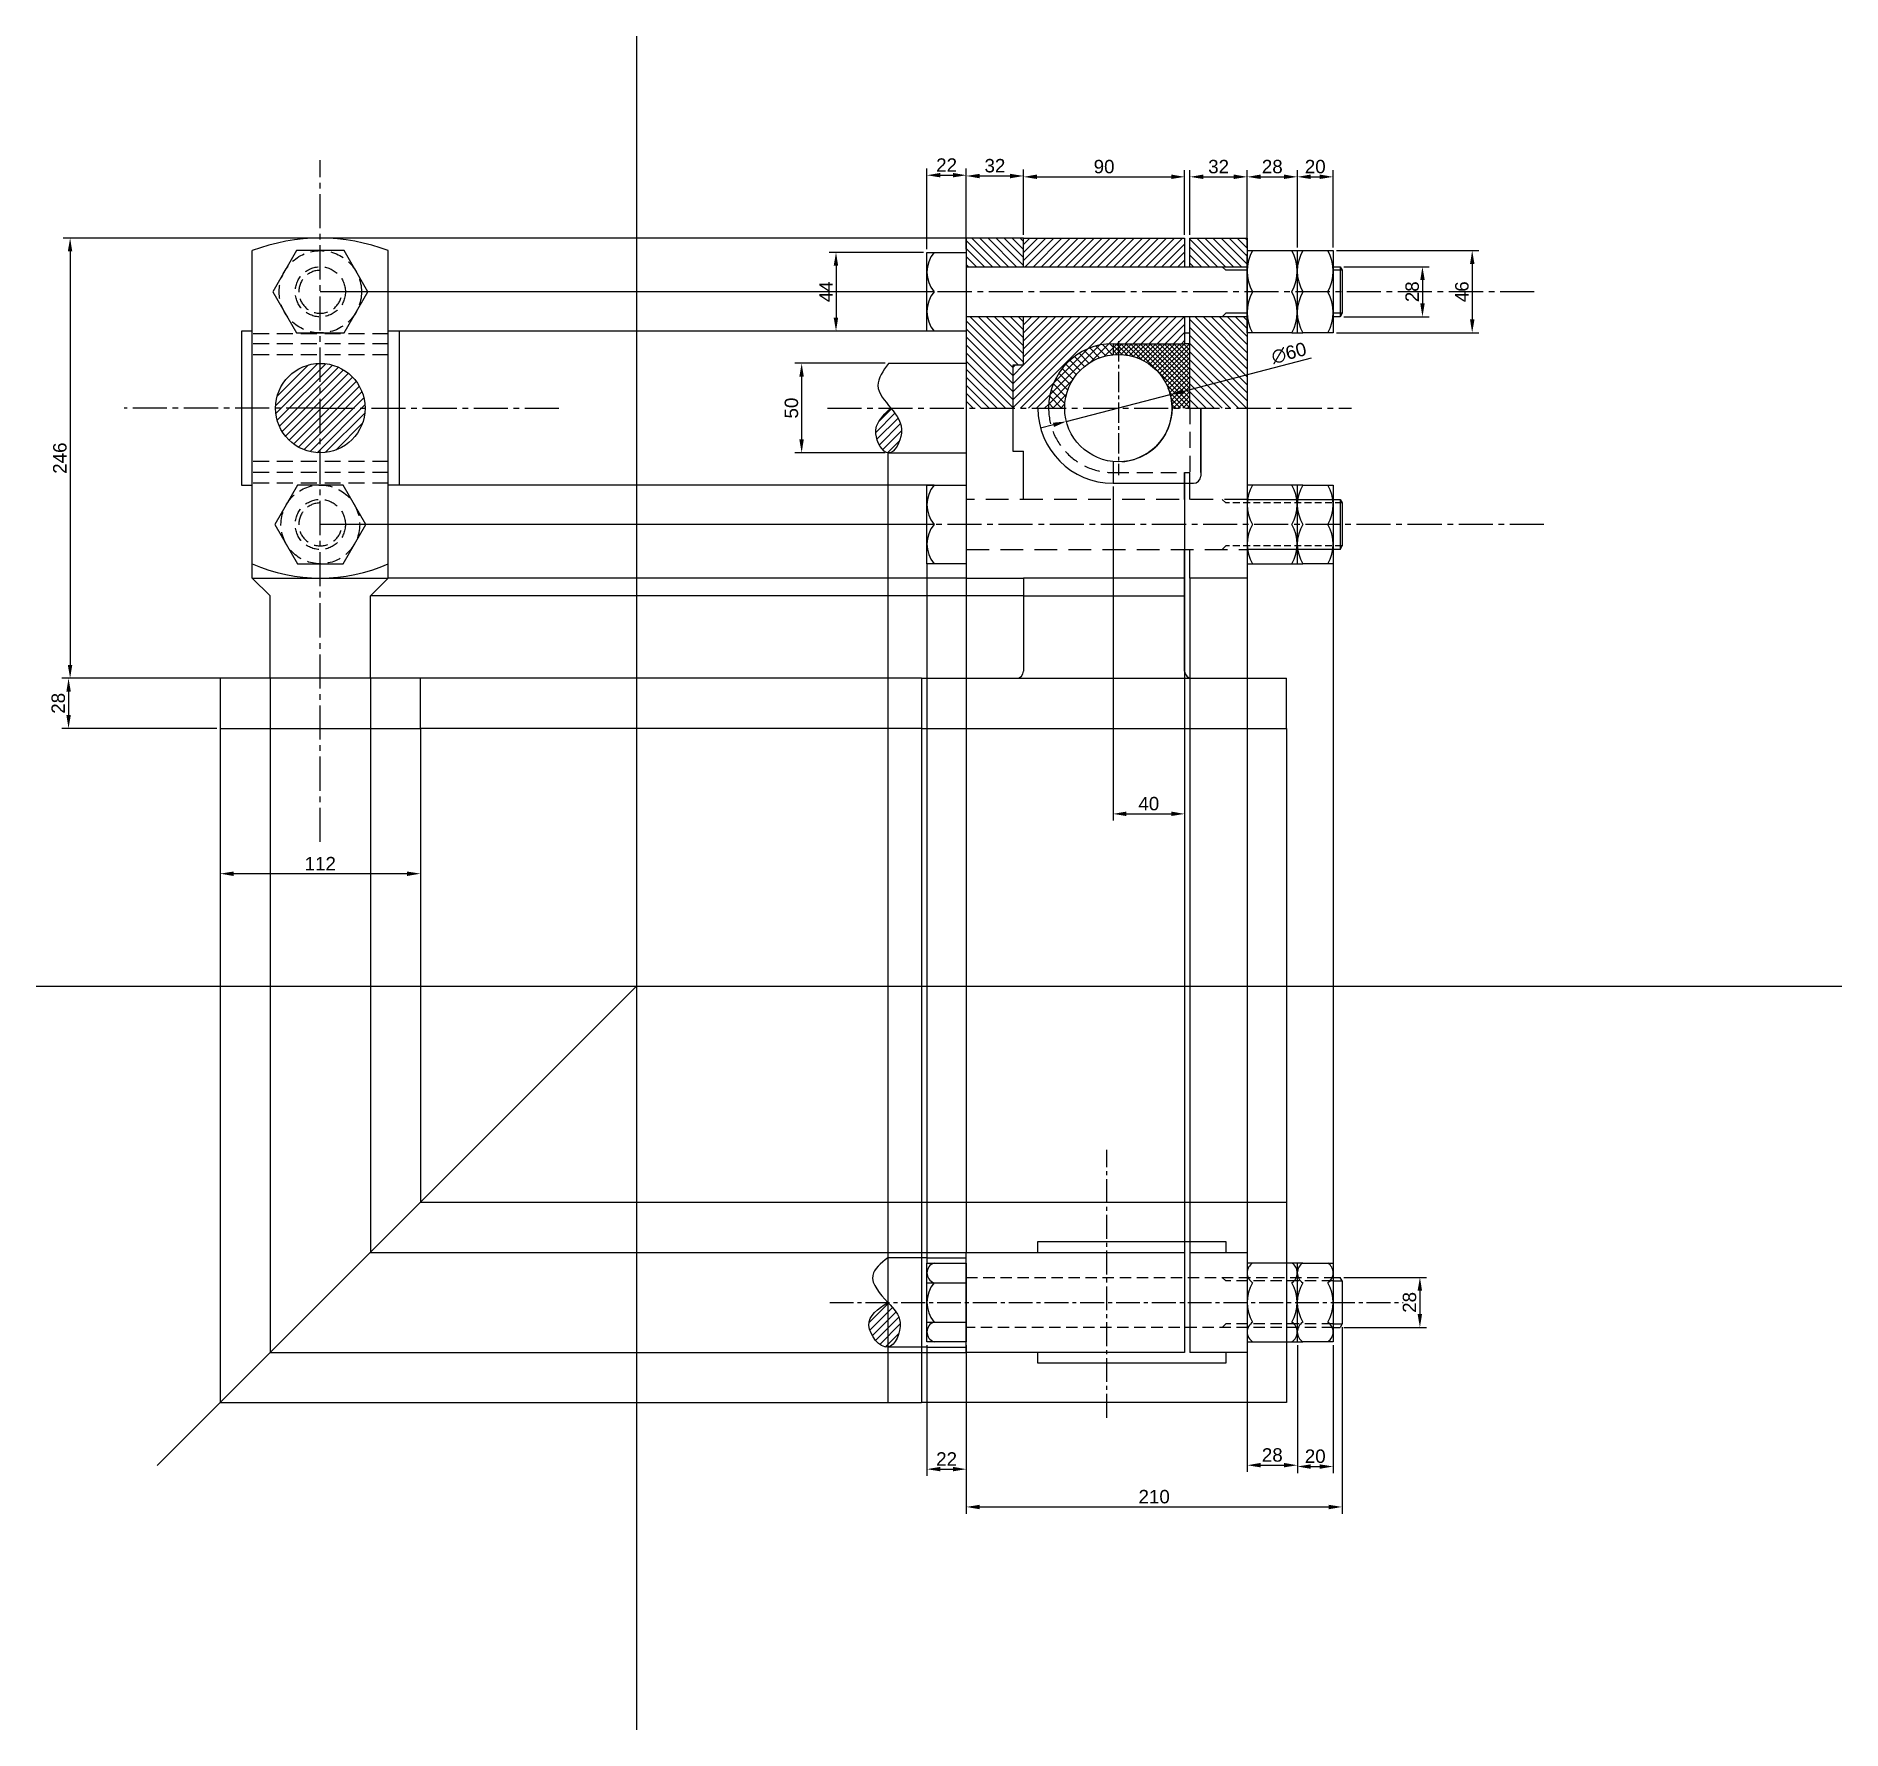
# Model space of a CAD drawing. Header units: millimetres. Extents: x 1879 to 2888, y 1075 to 2022.
import ezdxf

# ---------------------------------------------------------------- set-up
doc = ezdxf.new("R2010")
doc.units = ezdxf.units.MM
doc.linetypes.add('CENTER2', pattern=[28.575, 19.05, -3.175, 3.175, -3.175])
doc.linetypes.add('DASHED', pattern=[19.05, 12.7, -6.35])
doc.styles.add('Annotative', font='Arial.ttf')
doc.styles.get("Standard").update_dxf_attribs({"font": 'Arial.ttf'})
doc.dimstyles.new('ISO-25', dxfattribs={"dimtxt": 2.5, "dimasz": 2.5, "dimexe": 1.25, "dimexo": 0.625, "dimtad": 1, "dimtxsty": 'Standard', "dimcen": 2.5, "dimadec": 0, "dimazin": 0, "dimtfac": 1, "dimtmove": 0, "dimatfit": 3, "dimfxl": 1, "dimarcsym": 0})

# ---------------------------------------------------------------- blocks, each defined once
blk = doc.blocks.new('*D2')
at = {"color": 0, "lineweight": -2, "transparency": 16777216}
for p, q in [((1981.6, 1632.9), (1981.6, 1549.8)), ((2093.6, 1632.9), (2093.6, 1549.8)), ((1989.1, 1553.6), (2086.1, 1553.6))]:
    blk.add_line(p, q, dxfattribs=at)
at = {"color": 0, "transparency": 16777216}
for points in [[(1989.1, 1554.8), (1989.1, 1552.3), (1981.6, 1553.6)], [(2086.1, 1554.8), (2086.1, 1552.3), (2093.6, 1553.6)]]:
    blk.add_solid(points, dxfattribs=at)
at = {"layer": 'Defpoints', "color": 0, "transparency": 16777216}
for p in [(1981.6, 1634.8), (2093.6, 1634.8), (2093.6, 1553.6)]:
    blk.add_point(p, dxfattribs=at)
at = {"color": 0, "transparency": 16777216, "insert": (2037.6, 1559.2), "char_height": 7.5, "attachment_point": 5, "style": 'Annotative'}
blk.add_mtext('112', dxfattribs=at)
blk = doc.blocks.new('*D3')
at = {"color": 0, "lineweight": -2, "transparency": 16777216}
for p, q in [((1979.7, 1662.8), (1893.2, 1662.8)), ((1896.9, 1655.3), (1896.9, 1642.3)), ((1979.7, 1634.8), (1893.2, 1634.8))]:
    blk.add_line(p, q, dxfattribs=at)
at = {"color": 0, "transparency": 16777216}
for points in [[(1895.7, 1655.3), (1898.2, 1655.3), (1896.9, 1662.8)], [(1895.7, 1642.3), (1898.2, 1642.3), (1896.9, 1634.8)]]:
    blk.add_solid(points, dxfattribs=at)
at = {"layer": 'Defpoints', "color": 0, "transparency": 16777216}
for p in [(1981.6, 1662.8), (1896.9, 1634.8), (1981.6, 1634.8)]:
    blk.add_point(p, dxfattribs=at)
at = {"color": 0, "transparency": 16777216, "insert": (1891.2, 1648.8), "char_height": 7.5, "attachment_point": 5, "rotation": 90}
blk.add_mtext('28', dxfattribs=at)
blk = doc.blocks.new('*D4')
at = {"color": 0, "lineweight": -2, "transparency": 16777216}
for p, q in [((2035.7, 1908.8), (1894, 1908.8)), ((1897.8, 1901.3), (1897.8, 1670.3)), ((2035.7, 1662.8), (1894, 1662.8))]:
    blk.add_line(p, q, dxfattribs=at)
at = {"color": 0, "transparency": 16777216}
for points in [[(1896.5, 1901.3), (1899, 1901.3), (1897.8, 1908.8)], [(1896.5, 1670.3), (1899, 1670.3), (1897.8, 1662.8)]]:
    blk.add_solid(points, dxfattribs=at)
at = {"layer": 'Defpoints', "color": 0, "transparency": 16777216}
for p in [(2037.6, 1908.8), (1897.8, 1662.8), (2037.6, 1662.8)]:
    blk.add_point(p, dxfattribs=at)
at = {"color": 0, "transparency": 16777216, "insert": (1892.1, 1785.8), "char_height": 7.5, "attachment_point": 5, "rotation": 90}
blk.add_mtext('246', dxfattribs=at)
blk = doc.blocks.new('*D5')
at = {"color": 0, "lineweight": -2, "transparency": 16777216}
for p, q in [((2374.7, 1900.8), (2322, 1900.8)), ((2325.8, 1893.3), (2325.8, 1864.3)), ((2374.7, 1856.8), (2322, 1856.8))]:
    blk.add_line(p, q, dxfattribs=at)
at = {"color": 0, "transparency": 16777216}
for points in [[(2324.5, 1893.3), (2327, 1893.3), (2325.8, 1900.8)], [(2324.5, 1864.3), (2327, 1864.3), (2325.8, 1856.8)]]:
    blk.add_solid(points, dxfattribs=at)
at = {"layer": 'Defpoints', "color": 0, "transparency": 16777216}
for p in [(2376.6, 1900.8), (2325.8, 1856.8), (2376.6, 1856.8)]:
    blk.add_point(p, dxfattribs=at)
at = {"color": 0, "transparency": 16777216, "insert": (2320.2, 1878.8), "char_height": 7.5, "attachment_point": 5, "rotation": 90}
blk.add_mtext('44', dxfattribs=at)
blk = doc.blocks.new('*D6')
at = {"color": 0, "lineweight": -2, "transparency": 16777216}
for p, q in [((2376.6, 1902.6), (2376.6, 1947.7)), ((2398.6, 1902.6), (2398.6, 1947.7)), ((2384.1, 1943.9), (2391.1, 1943.9))]:
    blk.add_line(p, q, dxfattribs=at)
at = {"color": 0, "transparency": 16777216}
for points in [[(2384.1, 1945.2), (2384.1, 1942.7), (2376.6, 1943.9)], [(2391.1, 1945.2), (2391.1, 1942.7), (2398.6, 1943.9)]]:
    blk.add_solid(points, dxfattribs=at)
at = {"layer": 'Defpoints', "color": 0, "transparency": 16777216}
for p in [(2398.6, 1943.9), (2376.6, 1900.8), (2398.6, 1900.8)]:
    blk.add_point(p, dxfattribs=at)
at = {"color": 0, "transparency": 16777216, "insert": (2387.6, 1949.6), "char_height": 7.5, "attachment_point": 5}
blk.add_mtext('22', dxfattribs=at)
blk = doc.blocks.new('*D7')
at = {"color": 0, "lineweight": -2, "transparency": 16777216}
for p, q in [((2398.6, 1910.6), (2398.6, 1947.2)), ((2406.1, 1943.5), (2423.1, 1943.5)), ((2430.6, 1910.6), (2430.6, 1947.2))]:
    blk.add_line(p, q, dxfattribs=at)
at = {"color": 0, "transparency": 16777216}
for points in [[(2406.1, 1944.7), (2406.1, 1942.2), (2398.6, 1943.5)], [(2423.1, 1944.7), (2423.1, 1942.2), (2430.6, 1943.5)]]:
    blk.add_solid(points, dxfattribs=at)
at = {"layer": 'Defpoints', "color": 0, "transparency": 16777216}
for p in [(2430.6, 1943.5), (2398.6, 1908.8), (2430.6, 1908.8)]:
    blk.add_point(p, dxfattribs=at)
at = {"color": 0, "transparency": 16777216, "insert": (2414.6, 1949.2), "char_height": 7.5, "attachment_point": 5}
blk.add_mtext('32', dxfattribs=at)
blk = doc.blocks.new('*D8')
at = {"color": 0, "lineweight": -2, "transparency": 16777216}
for p, q in [((2430.6, 1910.6), (2430.6, 1946.8)), ((2438.1, 1943), (2513.1, 1943)), ((2520.6, 1910.6), (2520.6, 1946.8))]:
    blk.add_line(p, q, dxfattribs=at)
at = {"color": 0, "transparency": 16777216}
for points in [[(2438.1, 1944.3), (2438.1, 1941.8), (2430.6, 1943)], [(2513.1, 1944.3), (2513.1, 1941.8), (2520.6, 1943)]]:
    blk.add_solid(points, dxfattribs=at)
at = {"layer": 'Defpoints', "color": 0, "transparency": 16777216}
for p in [(2520.6, 1943), (2430.6, 1908.8), (2520.6, 1908.8)]:
    blk.add_point(p, dxfattribs=at)
at = {"color": 0, "transparency": 16777216, "insert": (2475.6, 1948.7), "char_height": 7.5, "attachment_point": 5}
blk.add_mtext('90', dxfattribs=at)
blk = doc.blocks.new('*D9')
at = {"color": 0, "lineweight": -2, "transparency": 16777216}
for p, q in [((2523.6, 1910.6), (2523.6, 1946.8)), ((2531.1, 1943), (2548.1, 1943)), ((2555.6, 1910.6), (2555.6, 1946.8))]:
    blk.add_line(p, q, dxfattribs=at)
at = {"color": 0, "transparency": 16777216}
for points in [[(2531.1, 1944.3), (2531.1, 1941.8), (2523.6, 1943)], [(2548.1, 1944.3), (2548.1, 1941.8), (2555.6, 1943)]]:
    blk.add_solid(points, dxfattribs=at)
at = {"layer": 'Defpoints', "color": 0, "transparency": 16777216}
for p in [(2555.6, 1943), (2523.6, 1908.8), (2555.6, 1908.8)]:
    blk.add_point(p, dxfattribs=at)
at = {"color": 0, "transparency": 16777216, "insert": (2539.6, 1948.7), "char_height": 7.5, "attachment_point": 5}
blk.add_mtext('32', dxfattribs=at)
blk = doc.blocks.new('*D10')
at = {"color": 0, "lineweight": -2, "transparency": 16777216}
for p, q in [((2605.5, 1901.8), (2685.1, 1901.8)), ((2681.3, 1894.3), (2681.3, 1863.3)), ((2605.5, 1855.8), (2685.1, 1855.8))]:
    blk.add_line(p, q, dxfattribs=at)
at = {"color": 0, "transparency": 16777216}
for points in [[(2680.1, 1894.3), (2682.6, 1894.3), (2681.3, 1901.8)], [(2680.1, 1863.3), (2682.6, 1863.3), (2681.3, 1855.8)]]:
    blk.add_solid(points, dxfattribs=at)
at = {"layer": 'Defpoints', "color": 0, "transparency": 16777216}
for p in [(2603.6, 1901.8), (2603.6, 1855.8), (2681.3, 1855.8)]:
    blk.add_point(p, dxfattribs=at)
at = {"color": 0, "transparency": 16777216, "insert": (2675.6, 1878.8), "char_height": 7.5, "attachment_point": 5, "rotation": 90}
blk.add_mtext('46', dxfattribs=at)
blk = doc.blocks.new('*D11')
at = {"color": 0, "lineweight": -2, "transparency": 16777216}
for p, q in [((2555.6, 1903.6), (2555.6, 1946.8)), ((2563.1, 1943), (2576.1, 1943)), ((2583.6, 1903.6), (2583.6, 1946.8))]:
    blk.add_line(p, q, dxfattribs=at)
at = {"color": 0, "transparency": 16777216}
for points in [[(2563.1, 1944.3), (2563.1, 1941.8), (2555.6, 1943)], [(2576.1, 1944.3), (2576.1, 1941.8), (2583.6, 1943)]]:
    blk.add_solid(points, dxfattribs=at)
at = {"layer": 'Defpoints', "color": 0, "transparency": 16777216}
for p in [(2583.6, 1943), (2555.6, 1901.8), (2583.6, 1901.8)]:
    blk.add_point(p, dxfattribs=at)
at = {"color": 0, "transparency": 16777216, "insert": (2569.6, 1948.7), "char_height": 7.5, "attachment_point": 5}
blk.add_mtext('28', dxfattribs=at)
blk = doc.blocks.new('*D12')
at = {"color": 0, "lineweight": -2, "transparency": 16777216}
for p, q in [((2583.6, 1903.6), (2583.6, 1946.8)), ((2591.1, 1943), (2596.1, 1943)), ((2603.6, 1903.6), (2603.6, 1946.8))]:
    blk.add_line(p, q, dxfattribs=at)
at = {"color": 0, "transparency": 16777216}
for points in [[(2591.1, 1944.3), (2591.1, 1941.8), (2583.6, 1943)], [(2596.1, 1944.3), (2596.1, 1941.8), (2603.6, 1943)]]:
    blk.add_solid(points, dxfattribs=at)
at = {"layer": 'Defpoints', "color": 0, "transparency": 16777216}
for p in [(2603.6, 1943), (2583.6, 1901.8), (2603.6, 1901.8)]:
    blk.add_point(p, dxfattribs=at)
at = {"color": 0, "transparency": 16777216, "insert": (2593.6, 1948.7), "char_height": 7.5, "attachment_point": 5}
blk.add_mtext('20', dxfattribs=at)
blk = doc.blocks.new('*D13')
at = {"color": 0, "lineweight": -2, "transparency": 16777216}
for p, q in [((2609.5, 1892.8), (2657.3, 1892.8)), ((2653.5, 1885.3), (2653.5, 1872.3)), ((2609.5, 1864.8), (2657.3, 1864.8))]:
    blk.add_line(p, q, dxfattribs=at)
at = {"color": 0, "transparency": 16777216}
for points in [[(2652.3, 1885.3), (2654.8, 1885.3), (2653.5, 1892.8)], [(2652.3, 1872.3), (2654.8, 1872.3), (2653.5, 1864.8)]]:
    blk.add_solid(points, dxfattribs=at)
at = {"layer": 'Defpoints', "color": 0, "transparency": 16777216}
for p in [(2607.6, 1892.8), (2607.6, 1864.8), (2653.5, 1864.8)]:
    blk.add_point(p, dxfattribs=at)
at = {"color": 0, "transparency": 16777216, "insert": (2647.8, 1878.8), "char_height": 7.5, "attachment_point": 5, "rotation": 90}
blk.add_mtext('28', dxfattribs=at)
blk = doc.blocks.new('*D14')
at = {"color": 0, "lineweight": -2, "transparency": 16777216}
for p, q in [((2591.3, 1841.6), (2519.9, 1823.1)), ((2454.5, 1806.3), (2512.6, 1821.3)), ((2447.3, 1804.4), (2440, 1802.5))]:
    blk.add_line(p, q, dxfattribs=at)
blk.add_arc((2483.6, 1813.8), 30, 273.581, 21.6319, dxfattribs=at)
at = {"color": 0, "transparency": 16777216}
for points in [[(2519.6, 1824.4), (2520.2, 1821.9), (2512.6, 1821.3)], [(2447, 1805.6), (2447.6, 1803.2), (2454.5, 1806.3)]]:
    blk.add_solid(points, dxfattribs=at)
at = {"layer": 'Defpoints', "color": 0, "transparency": 16777216}
for p in [(2512.6, 1821.3), (2454.5, 1806.3)]:
    blk.add_point(p, dxfattribs=at)
at = {"color": 0, "transparency": 16777216, "insert": (2578.9, 1844.5), "char_height": 7.5, "attachment_point": 5, "rotation": 14.4699}
blk.add_mtext('∅60', dxfattribs=at)
blk = doc.blocks.new('*D15')
at = {"color": 0, "lineweight": -2, "transparency": 16777216}
for p, q in [((2480.6, 1769.9), (2480.6, 1583.3)), ((2520.6, 1769.9), (2520.6, 1583.3)), ((2488.1, 1587), (2513.1, 1587))]:
    blk.add_line(p, q, dxfattribs=at)
at = {"color": 0, "transparency": 16777216}
for points in [[(2488.1, 1588.3), (2488.1, 1585.8), (2480.6, 1587)], [(2513.1, 1588.3), (2513.1, 1585.8), (2520.6, 1587)]]:
    blk.add_solid(points, dxfattribs=at)
at = {"layer": 'Defpoints', "color": 0, "transparency": 16777216}
for p in [(2480.6, 1771.8), (2520.6, 1771.8), (2520.6, 1587)]:
    blk.add_point(p, dxfattribs=at)
at = {"color": 0, "transparency": 16777216, "insert": (2500.6, 1592.7), "char_height": 7.5, "attachment_point": 5}
blk.add_mtext('40', dxfattribs=at)
blk = doc.blocks.new('*D16')
at = {"color": 0, "lineweight": -2, "transparency": 16777216}
for p, q in [((2353.3, 1838.8), (2302.8, 1838.8)), ((2306.6, 1831.3), (2306.6, 1796.3)), ((2353.3, 1788.8), (2302.8, 1788.8))]:
    blk.add_line(p, q, dxfattribs=at)
at = {"color": 0, "transparency": 16777216}
for points in [[(2305.3, 1831.3), (2307.8, 1831.3), (2306.6, 1838.8)], [(2305.3, 1796.3), (2307.8, 1796.3), (2306.6, 1788.8)]]:
    blk.add_solid(points, dxfattribs=at)
at = {"layer": 'Defpoints', "color": 0, "transparency": 16777216}
for p in [(2355.2, 1838.8), (2306.6, 1788.8), (2355.2, 1788.8)]:
    blk.add_point(p, dxfattribs=at)
at = {"color": 0, "transparency": 16777216, "insert": (2300.9, 1813.8), "char_height": 7.5, "attachment_point": 5, "rotation": 90}
blk.add_mtext('50', dxfattribs=at)
blk = doc.blocks.new('*U17')
at = {"color": 0, "linetype": 'CENTER2', "ltscale": 0.7, "transparency": 16777216}
blk.add_line((-153.3, 0), (167.1, 0), dxfattribs=at)
blk = doc.blocks.new('*U18')
at = {"color": 0, "linetype": 'CENTER2', "ltscale": 0.7, "transparency": 16777216}
blk.add_line((0, -76.9), (0, 72.8), dxfattribs=at)
blk = doc.blocks.new('*D19')
at = {"color": 0, "lineweight": -2, "transparency": 16777216}
for p, q in [((2376.6, 1290.1), (2376.6, 1217.1)), ((2398.6, 1290.1), (2398.6, 1217.1)), ((2384.1, 1220.8), (2391.1, 1220.8))]:
    blk.add_line(p, q, dxfattribs=at)
at = {"color": 0, "transparency": 16777216}
for points in [[(2384.1, 1222.1), (2384.1, 1219.6), (2376.6, 1220.8)], [(2391.1, 1222.1), (2391.1, 1219.6), (2398.6, 1220.8)]]:
    blk.add_solid(points, dxfattribs=at)
at = {"layer": 'Defpoints', "color": 0, "transparency": 16777216}
for p in [(2376.6, 1292), (2398.6, 1292), (2398.6, 1220.8)]:
    blk.add_point(p, dxfattribs=at)
at = {"color": 0, "transparency": 16777216, "insert": (2387.6, 1226.5), "char_height": 7.5, "attachment_point": 5}
blk.add_mtext('22', dxfattribs=at)
blk = doc.blocks.new('*D20')
at = {"color": 0, "lineweight": -2, "transparency": 16777216}
for p, q in [((2555.6, 1290.1), (2555.6, 1219.3)), ((2583.6, 1290.1), (2583.6, 1219.3)), ((2563.1, 1223), (2576.1, 1223))]:
    blk.add_line(p, q, dxfattribs=at)
at = {"color": 0, "transparency": 16777216}
for points in [[(2563.1, 1224.3), (2563.1, 1221.8), (2555.6, 1223)], [(2576.1, 1224.3), (2576.1, 1221.8), (2583.6, 1223)]]:
    blk.add_solid(points, dxfattribs=at)
at = {"layer": 'Defpoints', "color": 0, "transparency": 16777216}
for p in [(2555.6, 1292), (2583.6, 1292), (2583.6, 1223)]:
    blk.add_point(p, dxfattribs=at)
at = {"color": 0, "transparency": 16777216, "insert": (2569.6, 1228.7), "char_height": 7.5, "attachment_point": 5}
blk.add_mtext('28', dxfattribs=at)
blk = doc.blocks.new('*D21')
at = {"color": 0, "lineweight": -2, "transparency": 16777216}
for p, q in [((2583.6, 1290.1), (2583.6, 1218.5)), ((2603.6, 1290.1), (2603.6, 1218.5)), ((2591.1, 1222.3), (2596.1, 1222.3))]:
    blk.add_line(p, q, dxfattribs=at)
at = {"color": 0, "transparency": 16777216}
for points in [[(2591.1, 1223.5), (2591.1, 1221), (2583.6, 1222.3)], [(2596.1, 1223.5), (2596.1, 1221), (2603.6, 1222.3)]]:
    blk.add_solid(points, dxfattribs=at)
at = {"layer": 'Defpoints', "color": 0, "transparency": 16777216}
for p in [(2583.6, 1292), (2603.6, 1292), (2603.6, 1222.3)]:
    blk.add_point(p, dxfattribs=at)
at = {"color": 0, "transparency": 16777216, "insert": (2593.6, 1228), "char_height": 7.5, "attachment_point": 5}
blk.add_mtext('20', dxfattribs=at)
blk = doc.blocks.new('*D22')
at = {"color": 0, "lineweight": -2, "transparency": 16777216}
for p, q in [((2608.6, 1300.1), (2608.6, 1195.9)), ((2398.6, 1290.1), (2398.6, 1195.9)), ((2406.1, 1199.7), (2601.1, 1199.7))]:
    blk.add_line(p, q, dxfattribs=at)
at = {"color": 0, "transparency": 16777216}
for points in [[(2406.1, 1200.9), (2406.1, 1198.4), (2398.6, 1199.7)], [(2601.1, 1200.9), (2601.1, 1198.4), (2608.6, 1199.7)]]:
    blk.add_solid(points, dxfattribs=at)
at = {"layer": 'Defpoints', "color": 0, "transparency": 16777216}
for p in [(2608.6, 1302), (2398.6, 1292), (2608.6, 1199.7)]:
    blk.add_point(p, dxfattribs=at)
at = {"color": 0, "transparency": 16777216, "insert": (2503.6, 1205.4), "char_height": 7.5, "attachment_point": 5}
blk.add_mtext('210', dxfattribs=at)
blk = doc.blocks.new('*D23')
at = {"color": 0, "lineweight": -2, "transparency": 16777216}
for p, q in [((2609.5, 1328), (2655.8, 1328)), ((2652.1, 1320.5), (2652.1, 1307.5)), ((2609.5, 1300), (2655.8, 1300))]:
    blk.add_line(p, q, dxfattribs=at)
at = {"color": 0, "transparency": 16777216}
for points in [[(2650.8, 1320.5), (2653.3, 1320.5), (2652.1, 1328)], [(2650.8, 1307.5), (2653.3, 1307.5), (2652.1, 1300)]]:
    blk.add_solid(points, dxfattribs=at)
at = {"layer": 'Defpoints', "color": 0, "transparency": 16777216}
for p in [(2607.6, 1328), (2607.6, 1300), (2652.1, 1300)]:
    blk.add_point(p, dxfattribs=at)
at = {"color": 0, "transparency": 16777216, "insert": (2646.3, 1314), "char_height": 7.5, "attachment_point": 5, "rotation": 90}
blk.add_mtext('28', dxfattribs=at)

msp = doc.modelspace()

# ---------------------------------------------------------------- hatches: boundary and pattern name
at = {"linetype": 'DASHED'}
h = msp.add_hatch(dxfattribs=at)
h.set_pattern_fill('ANSI31', color=4, angle=90)
h.paths.add_polyline_path([(2430.593, 1908.772), (2398.593, 1908.772), (2398.593, 1892.772), (2430.593, 1892.772)])
h.paths.add_polyline_path([(2555.593, 1899.772), (2555.593, 1908.772), (2523.593, 1908.772), (2523.593, 1892.772), (2555.593, 1892.772)])
h.paths.add_polyline_path([(2424.593, 1837.772), (2430.593, 1837.772), (2430.593, 1864.772), (2398.593, 1864.772), (2398.593, 1813.772), (2424.593, 1813.772)])
h.paths.add_polyline_path([(2555.593, 1864.772), (2523.593, 1864.772), (2523.593, 1813.772), (2555.593, 1813.772)])
h = msp.add_hatch(dxfattribs=at)
h.set_pattern_fill('ANSI31', color=4)
h.paths.add_polyline_path([(2475.593, 1908.772), (2430.593, 1908.772), (2430.593, 1892.772), (2520.593, 1892.772), (2520.593, 1908.772)])
h.paths.add_polyline_path([(2430.593, 1864.772), (2430.593, 1837.772), (2424.593, 1837.772), (2424.593, 1813.772), (2444.593, 1813.772, -0.41421356), (2480.593, 1849.772), (2520.593, 1849.772), (2520.593, 1864.772)])
h = msp.add_hatch(dxfattribs=at)
h.set_pattern_fill('ANSI37', color=4)
h.paths.add_polyline_path([(2480.593, 1843.622), (2480.593, 1849.772, 0.41421356), (2444.593, 1813.772), (2453.593, 1813.772, -0.38517039)])
h = msp.add_hatch(dxfattribs=at)
h.set_pattern_fill('ANSI37', color=4, scale=0.6)
h.paths.add_polyline_path([(2480.593, 1849.772), (2480.593, 1843.622, -0.44386569), (2513.593, 1813.772), (2523.593, 1813.772), (2523.593, 1849.772), (2520.593, 1849.772)])
h = msp.add_hatch()
h.set_pattern_fill('ANSI31', color=4)
h.paths.add_polyline_path([(2037.616, 1838.772), (2037.616, 1813.772), (2062.616, 1813.772, 0.41421356)])
h.paths.add_polyline_path([(2062.616, 1813.772), (2037.616, 1813.772), (2037.616, 1788.772, 0.41421356)])
h.paths.add_polyline_path([(2037.616, 1838.772, 0.41421356), (2012.616, 1813.772), (2037.616, 1813.772)])
h.paths.add_polyline_path([(2037.616, 1813.772), (2012.616, 1813.772, 0.41421356), (2037.616, 1788.772)])
h = msp.add_hatch()
h.set_pattern_fill('ANSI31', color=4)
edge = h.paths.add_edge_path()
edge.add_spline(control_points=[(2355.213, 1788.772), (2358.615, 1788.736), (2365.675, 1801.982), (2359.937, 1809.538), (2356.442, 1813.772)], knot_values=[28.31496302, 28.31496302, 28.31496302, 28.31496302, 41.50953562, 56.67824558, 56.67824558, 56.67824558, 56.67824558], degree=3, periodic=0)
edge.add_spline(control_points=[(2356.442, 1813.772), (2351.977, 1809.66), (2344.054, 1802.364), (2351.9, 1788.807), (2355.213, 1788.772)], knot_values=[56.67824558, 56.67824558, 56.67824558, 56.67824558, 73.27728217, 86.13039689, 86.13039689, 86.13039689, 86.13039689], degree=3, periodic=0)
h = msp.add_hatch()
h.set_pattern_fill('ANSI31', color=4)
edge = h.paths.add_edge_path()
edge.add_spline(control_points=[(2354.76, 1313.981), (2349.291, 1310.346), (2338.552, 1303.206), (2350.288, 1288.398), (2354.76, 1288.981)], knot_values=[58.90138422, 58.90138422, 58.90138422, 58.90138422, 75.58033711, 91.6559484, 91.6559484, 91.6559484, 91.6559484], degree=3, periodic=0)
edge.add_line((2354.76, 1288.981), (2354.76, 1313.981))
edge = h.paths.add_edge_path()
edge.add_spline(control_points=[(2354.76, 1288.981), (2359.029, 1289.538), (2364.789, 1303.888), (2358.129, 1310.412), (2354.76, 1313.981)], knot_values=[30.34696186, 30.34696186, 30.34696186, 30.34696186, 45.69284475, 58.90138422, 58.90138422, 58.90138422, 58.90138422], degree=3, periodic=0)
edge.add_line((2354.76, 1313.981), (2354.76, 1288.981))

# ---------------------------------------------------------------- linework, layer by layer
for p, q in [((2214.372, 2021.657), (2214.372, 1075.105)), ((2430.593, 1908.772), (2398.593, 1908.772)), ((2398.593, 1908.772), (2398.593, 1900.772)), ((2430.593, 1908.772), (2475.593, 1908.772)), ((2430.593, 1892.772), (2430.593, 1908.772)), ((2475.593, 1908.772), (2520.593, 1908.772)), ((2520.593, 1908.772), (2520.593, 1892.772)), ((2523.593, 1908.772), (2555.593, 1908.772)), ((2523.593, 1892.772), (2523.593, 1908.772)), ((2555.593, 1908.772), (2555.593, 1770.772)), ((1999.616, 1718.772), (1999.616, 1901.772)), ((2075.616, 1718.772), (2075.616, 1901.772)), ((1999.616, 1856.772), (1993.616, 1856.772)), ((1993.616, 1856.772), (1993.616, 1770.772)), ((2081.616, 1856.772), (2075.616, 1856.772)), ((2081.616, 1856.772), (2081.616, 1770.772)), ((2398.593, 1856.772), (2398.593, 1770.772)), ((2430.593, 1837.772), (2430.593, 1864.772)), ((2520.593, 1864.772), (2520.593, 1849.772)), ((2523.593, 1813.772), (2523.593, 1864.772)), ((2480.593, 1849.772), (2520.593, 1849.772)), ((2480.593, 1849.772), (2480.593, 1843.622)), ((2520.593, 1855.772), (2523.593, 1855.772)), ((2523.593, 1849.772), (2520.593, 1849.772)), ((2398.593, 1838.772), (2355.213, 1838.772)), ((2430.593, 1837.772), (2424.593, 1837.772)), ((2424.593, 1837.772), (2424.593, 1789.772)), ((2529.593, 1777.772), (2529.593, 1813.772)), ((2529.593, 1813.772), (2529.593, 1775.772)), ((2355.213, 1788.772), (2398.593, 1788.772)), ((2424.593, 1789.772), (2430.593, 1789.772)), ((2430.593, 1762.772), (2430.593, 1789.772)), ((2480.593, 1783.922), (2480.593, 1771.772)), ((2520.593, 1777.772), (2523.593, 1777.772)), ((2520.593, 1777.772), (2520.593, 1762.772)), ((2520.593, 1762.772), (2520.593, 1777.772)), ((2523.593, 1762.772), (2523.593, 1777.772)), ((2523.593, 1777.772), (2523.593, 1777.772)), ((2529.593, 1777.772), (2529.593, 1775.772)), ((1993.616, 1770.772), (1999.616, 1770.772)), ((2081.616, 1770.772), (2075.616, 1770.772)), ((2480.593, 1771.772), (2520.593, 1771.772)), ((2520.593, 1771.772), (2525.593, 1771.772)), ((2555.593, 1760.772), (2555.593, 1759.772)), ((2555.593, 1737.772), (2555.593, 1736.772)), ((2398.593, 1726.772), (2398.593, 1718.772)), ((2520.593, 1718.772), (2520.593, 1734.772)), ((2523.593, 1718.772), (2523.593, 1734.772)), ((2555.593, 1726.772), (2555.593, 1718.772)), ((2009.616, 1708.772), (1999.616, 1718.772)), ((1999.616, 1718.772), (2075.616, 1718.772)), ((2065.616, 1708.772), (2075.616, 1718.772)), ((2398.593, 1718.772), (2430.593, 1718.772)), ((2520.593, 1718.772), (2430.593, 1718.772)), ((2520.593, 1718.772), (2430.593, 1718.772)), ((2430.593, 1718.772), (2430.593, 1666.772)), ((2520.593, 1666.772), (2520.593, 1718.772)), ((2555.593, 1718.772), (2523.593, 1718.772)), ((2009.616, 1662.772), (2009.616, 1708.772)), ((2065.616, 1662.772), (2065.616, 1708.772)), ((2430.593, 1708.772), (2520.593, 1708.772)), ((2093.616, 1662.772), (1981.616, 1662.772)), ((1981.616, 1662.772), (1981.616, 1634.772)), ((2093.616, 1634.772), (2093.616, 1662.772)), ((2373.593, 1662.772), (2373.593, 1634.772)), ((2373.593, 1662.772), (2577.593, 1662.772)), ((2577.593, 1634.772), (2577.593, 1662.772)), ((1981.616, 1634.772), (2093.616, 1634.772)), ((2373.593, 1634.772), (2475.593, 1634.772)), ((2475.593, 1634.772), (2577.593, 1634.772)), ((1878.793, 1490.738), (2887.906, 1490.738)), ((2214.372, 1490.738), (1946.409, 1222.775)), ((2373.593, 1369.981), (2577.593, 1369.981)), ((2373.593, 1369.981), (2373.593, 1369.981)), ((2373.593, 1369.981), (2373.593, 1257.981)), ((2577.593, 1369.981), (2577.593, 1369.981)), ((2577.593, 1369.981), (2577.593, 1257.981)), ((2438.593, 1341.981), (2438.593, 1347.981)), ((2438.593, 1347.981), (2543.593, 1347.981)), ((2543.593, 1347.981), (2543.593, 1341.981)), ((2376.593, 1338.981), (2354.76, 1338.981)), ((2376.593, 1338.981), (2398.593, 1338.981)), ((2398.593, 1341.981), (2520.593, 1341.981)), ((2398.593, 1285.981), (2398.593, 1341.981)), ((2520.593, 1341.981), (2520.593, 1285.981)), ((2523.593, 1341.981), (2555.593, 1341.981)), ((2523.593, 1341.981), (2523.593, 1285.981)), ((2555.593, 1341.981), (2555.593, 1335.981)), ((2555.593, 1325.981), (2555.593, 1324.981)), ((2555.593, 1302.981), (2555.593, 1301.981)), ((2555.593, 1291.981), (2555.593, 1285.981)), ((2376.593, 1288.981), (2354.76, 1288.981)), ((2376.593, 1288.981), (2398.593, 1288.981)), ((2520.593, 1285.981), (2398.593, 1285.981)), ((2438.593, 1279.981), (2438.593, 1285.981)), ((2555.593, 1285.981), (2523.593, 1285.981)), ((2543.593, 1285.981), (2543.593, 1279.981)), ((2543.593, 1279.981), (2438.593, 1279.981)), ((2577.593, 1257.981), (2373.593, 1257.981))]:
    msp.add_line(p, q)
at = {"color": 1, "linetype": 'CENTER2'}
for p, q in [((2037.616, 1571.366), (2037.616, 1952.251)), ((2715.971, 1878.772), (2317.866, 1878.772)), ((2037.616, 1813.772), (1927.948, 1813.772)), ((2037.616, 1813.772), (2173.567, 1813.772)), ((2320.989, 1813.772), (2613.893, 1813.772)), ((2721.435, 1748.772), (2319.428, 1748.772))]:
    msp.add_line(p, q, dxfattribs=at)
at = {"color": 2}
for p, q in [((2398.593, 1908.772), (2037.616, 1908.772)), ((2380.593, 1878.772), (2037.616, 1878.772)), ((2380.593, 1856.772), (2081.616, 1856.772)), ((2354.76, 1788.961), (2354.76, 1257.981)), ((2380.593, 1770.772), (2081.616, 1770.772)), ((2380.593, 1748.772), (2037.616, 1748.772)), ((2376.593, 1726.772), (2376.593, 1335.981)), ((2603.593, 1726.772), (2603.593, 1335.981)), ((2398.593, 1718.772), (2075.616, 1718.772)), ((2398.593, 1718.772), (2398.593, 1341.981)), ((2523.593, 1718.772), (2523.593, 1341.981)), ((2555.593, 1718.772), (2555.593, 1341.981)), ((2430.593, 1708.772), (2065.616, 1708.772)), ((2520.593, 1666.772), (2520.593, 1341.981)), ((2009.616, 1662.772), (2009.616, 1285.981)), ((2065.616, 1662.772), (2065.616, 1341.981)), ((2373.593, 1662.772), (2093.616, 1662.772)), ((1981.616, 1634.772), (1981.616, 1257.981)), ((2373.593, 1634.772), (2093.616, 1634.772)), ((2093.616, 1634.772), (2093.616, 1369.981)), ((2373.593, 1634.772), (2373.593, 1369.981)), ((2577.593, 1634.772), (2577.593, 1369.981)), ((2093.616, 1369.981), (2373.593, 1369.981)), ((2065.616, 1341.981), (2398.593, 1341.981)), ((2009.616, 1285.981), (2398.593, 1285.981)), ((1981.616, 1257.981), (2373.593, 1257.981))]:
    msp.add_line(p, q, dxfattribs=at)
at = {"color": 6}
for p, q in [((2376.593, 1856.772), (2376.593, 1900.772)), ((2376.593, 1900.772), (2398.593, 1900.772)), ((2398.593, 1900.772), (2398.593, 1892.772)), ((2398.593, 1892.772), (2555.593, 1892.772)), ((2398.593, 1892.772), (2398.593, 1864.772)), ((2543.593, 1890.772), (2541.593, 1892.772)), ((2555.593, 1890.772), (2543.593, 1890.772)), ((2603.593, 1892.772), (2607.593, 1892.772)), ((2608.593, 1890.772), (2603.593, 1890.772)), ((2607.593, 1892.772), (2607.593, 1864.772)), ((2607.593, 1892.772), (2608.593, 1890.772)), ((2608.593, 1890.772), (2608.593, 1866.772)), ((2398.593, 1856.772), (2376.593, 1856.772)), ((2555.593, 1864.772), (2398.593, 1864.772)), ((2398.593, 1864.772), (2398.593, 1856.772)), ((2543.593, 1866.772), (2541.593, 1864.772)), ((2555.593, 1866.772), (2543.593, 1866.772)), ((2608.593, 1866.772), (2603.593, 1866.772)), ((2607.593, 1864.772), (2603.593, 1864.772)), ((2608.593, 1866.772), (2607.593, 1864.772)), ((2376.593, 1726.772), (2376.593, 1770.772)), ((2376.593, 1770.772), (2398.593, 1770.772)), ((2398.593, 1770.772), (2398.593, 1762.772)), ((2398.593, 1762.772), (2398.593, 1734.772)), ((2543.593, 1760.772), (2541.593, 1762.772)), ((2555.593, 1762.772), (2607.593, 1762.772)), ((2607.593, 1762.772), (2607.593, 1734.772)), ((2607.593, 1762.772), (2608.593, 1760.772)), ((2608.593, 1760.772), (2608.593, 1736.772)), ((2543.593, 1736.772), (2541.593, 1734.772)), ((2607.593, 1734.772), (2608.593, 1736.772)), ((2398.593, 1726.772), (2376.593, 1726.772)), ((2398.593, 1734.772), (2398.593, 1726.772)), ((2607.593, 1734.772), (2555.593, 1734.772)), ((2376.593, 1291.981), (2376.593, 1335.981)), ((2376.593, 1335.981), (2398.593, 1335.981)), ((2398.593, 1335.981), (2398.593, 1327.981)), ((2376.593, 1324.981), (2398.593, 1324.981)), ((2398.593, 1327.981), (2398.593, 1299.981)), ((2543.593, 1325.981), (2541.593, 1327.981)), ((2603.593, 1327.981), (2607.593, 1327.981)), ((2603.593, 1325.981), (2608.593, 1325.981)), ((2608.593, 1325.981), (2607.593, 1327.981)), ((2608.593, 1325.981), (2608.593, 1301.981)), ((2376.593, 1302.981), (2398.593, 1302.981)), ((2543.593, 1301.981), (2541.593, 1299.981)), ((2603.593, 1301.981), (2608.593, 1301.981)), ((2608.593, 1301.981), (2607.593, 1299.981)), ((2398.593, 1291.981), (2376.593, 1291.981)), ((2398.593, 1299.981), (2398.593, 1291.981)), ((2603.593, 1299.981), (2607.593, 1299.981))]:
    msp.add_line(p, q, dxfattribs=at)
at = {"color": 3}
for p, q in [((2555.593, 1901.772), (2580.593, 1901.772)), ((2555.593, 1855.772), (2555.593, 1899.772)), ((2580.593, 1901.772), (2586.593, 1901.772)), ((2583.593, 1901.772), (2583.593, 1878.772)), ((2586.593, 1901.772), (2603.593, 1901.772)), ((2603.593, 1901.772), (2603.593, 1855.772)), ((2583.593, 1878.772), (2583.593, 1855.772)), ((2580.593, 1855.772), (2555.593, 1855.772)), ((2580.593, 1855.772), (2586.593, 1855.772)), ((2603.593, 1855.772), (2586.593, 1855.772)), ((2586.593, 1770.772), (2555.593, 1770.772)), ((2555.593, 1770.772), (2555.593, 1726.772)), ((2583.593, 1770.772), (2583.593, 1726.772)), ((2586.593, 1770.772), (2603.593, 1770.772)), ((2603.593, 1770.772), (2603.593, 1726.772)), ((2555.593, 1726.772), (2586.593, 1726.772)), ((2603.593, 1726.772), (2586.593, 1726.772)), ((2586.593, 1335.981), (2555.593, 1335.981)), ((2555.593, 1335.981), (2555.593, 1324.981)), ((2583.593, 1335.981), (2583.593, 1291.981)), ((2586.593, 1335.981), (2603.593, 1335.981)), ((2603.593, 1335.981), (2603.593, 1291.981)), ((2555.593, 1324.981), (2555.593, 1313.981)), ((2555.593, 1313.981), (2555.593, 1291.981)), ((2555.593, 1291.981), (2586.593, 1291.981)), ((2603.593, 1291.981), (2586.593, 1291.981))]:
    msp.add_line(p, q, dxfattribs=at)
at = {"color": 5, "linetype": 'DASHED', "ltscale": 0.7}
for p, q in [((2075.616, 1855.272), (1999.616, 1855.272)), ((2075.616, 1849.772), (1999.616, 1849.772)), ((2075.616, 1843.622), (1999.616, 1843.622)), ((2075.616, 1783.922), (1999.616, 1783.922)), ((2075.616, 1777.772), (1999.616, 1777.772)), ((2075.616, 1771.772), (1999.616, 1771.772))]:
    msp.add_line(p, q, dxfattribs=at)
at = {"color": 1, "linetype": 'CENTER2', "ltscale": 0.6}
msp.add_line((2483.593, 1851.232), (2483.593, 1776.313), dxfattribs=at)
at = {"linetype": 'DASHED', "ltscale": 0.7}
for p, q in [((2523.593, 1813.772), (2523.593, 1777.772)), ((2480.593, 1777.772), (2520.593, 1777.772))]:
    msp.add_line(p, q, dxfattribs=at)
at = {"color": 6, "linetype": 'DASHED'}
for p, q in [((2555.593, 1762.772), (2398.593, 1762.772)), ((2398.593, 1734.772), (2555.593, 1734.772))]:
    msp.add_line(p, q, dxfattribs=at)
at = {"color": 6, "linetype": 'DASHED', "ltscale": 0.3}
for p, q in [((2608.593, 1760.772), (2543.593, 1760.772)), ((2608.593, 1736.772), (2543.593, 1736.772))]:
    msp.add_line(p, q, dxfattribs=at)
at = {"color": 6, "linetype": 'DASHED', "ltscale": 0.5}
for p, q in [((2398.593, 1327.981), (2603.593, 1327.981)), ((2603.593, 1325.981), (2543.593, 1325.981)), ((2603.593, 1301.981), (2543.593, 1301.981)), ((2603.593, 1299.981), (2398.593, 1299.981))]:
    msp.add_line(p, q, dxfattribs=at)
at = {"color": 6}
for points in [[(2024.337, 1901.772), (2011.058, 1878.772), (2024.337, 1855.772), (2050.895, 1855.772), (2064.174, 1878.772), (2050.895, 1901.772)], [(2024.914, 1770.772), (2012.212, 1748.772), (2024.914, 1726.772), (2050.317, 1726.772), (2063.019, 1748.772), (2050.317, 1770.772)]]:
    msp.add_lwpolyline(points, close=True, dxfattribs=at)
at = {"color": 6, "linetype": 'DASHED', "ltscale": 0.6}
for centre, radius in [((2037.616, 1878.772), 23), ((2037.616, 1878.772), 14), ((2037.616, 1748.772), 22), ((2037.616, 1748.772), 14)]:
    msp.add_circle(centre, radius, dxfattribs=at)
for centre, radius in [((2037.616, 1813.772), 25), ((2483.593, 1813.772), 30)]:
    msp.add_circle(centre, radius)
for centre, radius, start, end in [((2037.616, 1802.129), 106.643, 69.125049, 110.874951), ((2480.593, 1813.772), 36, 90, 180), ((2480.593, 1813.772), 42, 180, 270), ((2525.593, 1775.772), 4, 270, 0), ((2037.616, 1813.022), 94.25, 246.222684, 293.777316), ((2426.593, 1666.772), 4, 270, 0), ((2524.593, 1666.772), 4, 180, 270)]:
    msp.add_arc(centre, radius, start, end)
at = {"color": 6}
for centre, radius, start, end in [((2393.718, 1889.772), 17.125, 140.033787, 219.966213), ((2393.718, 1867.772), 17.125, 140.033787, 219.966213), ((2393.718, 1759.772), 17.125, 140.033787, 219.966213), ((2393.718, 1737.772), 17.125, 140.033787, 219.966213), ((2382.375, 1330.481), 5.781, 107.945253, 252.054747), ((2393.718, 1313.981), 17.125, 140.033787, 219.966213), ((2382.375, 1297.481), 5.781, 107.945253, 252.054747)]:
    msp.add_arc(centre, radius, start, end, dxfattribs=at)
at = {"color": 3}
for centre, radius, start, end in [((2579.135, 1890.272), 23.542, 150.758252, 209.241748), ((2560.052, 1890.272), 23.542, 330.758252, 29.241748), ((2607.135, 1890.272), 23.542, 150.758252, 209.241748), ((2580.052, 1890.272), 23.542, 330.758252, 29.241748), ((2579.135, 1867.272), 23.542, 150.758252, 209.241748), ((2560.052, 1867.272), 23.542, 330.758252, 29.241748), ((2607.135, 1867.272), 23.542, 150.758252, 209.241748), ((2580.052, 1867.272), 23.542, 330.758252, 29.241748), ((2577.26, 1759.772), 21.667, 149.489763, 210.510237), ((2561.927, 1759.772), 21.667, 329.489763, 30.510237), ((2605.26, 1759.772), 21.667, 149.489763, 210.510237), ((2581.927, 1759.772), 21.667, 329.489763, 30.510237), ((2577.26, 1737.772), 21.667, 149.489763, 210.510237), ((2561.927, 1737.772), 21.667, 329.489763, 30.510237), ((2605.26, 1737.772), 21.667, 149.489763, 210.510237), ((2581.927, 1737.772), 21.667, 329.489763, 30.510237), ((2562.135, 1330.481), 6.542, 122.779081, 237.220919), ((2577.052, 1330.481), 6.542, 302.779081, 57.220919), ((2590.135, 1330.481), 6.542, 122.779081, 237.220919), ((2597.052, 1330.481), 6.542, 302.779081, 57.220919), ((2577.26, 1313.981), 21.667, 149.489763, 210.510237), ((2561.927, 1313.981), 21.667, 329.489763, 30.510237), ((2605.26, 1313.981), 21.667, 149.489763, 210.510237), ((2581.927, 1313.981), 21.667, 329.489763, 30.510237), ((2562.135, 1297.481), 6.542, 122.779081, 237.220919), ((2577.052, 1297.481), 6.542, 302.779081, 57.220919), ((2590.135, 1297.481), 6.542, 122.779081, 237.220919), ((2597.052, 1297.481), 6.542, 302.779081, 57.220919)]:
    msp.add_arc(centre, radius, start, end, dxfattribs=at)
at = {"color": 6, "linetype": 'DASHED', "ltscale": 0.6}
for centre in [(2037.616, 1878.772), (2037.616, 1748.772)]:
    msp.add_arc(centre, 12, 90, 0, dxfattribs=at)
at = {"linetype": 'DASHED', "ltscale": 0.7}
msp.add_arc((2480.593, 1813.772), 36, 180, 270, dxfattribs=at)
for points in [[(2355.213, 1838.772), (2349.199, 1826.375), (2356.442, 1813.772), (2362.414, 1799.829), (2355.213, 1788.772), (2348.055, 1799.448), (2356.442, 1813.772)], [(2354.76, 1338.981), (2346.288, 1329.103), (2354.76, 1313.981), (2361.633, 1302.702), (2354.76, 1288.981), (2344.182, 1301.086), (2354.76, 1313.981)]]:
    msp.add_spline(points, degree=3)

# ---------------------------------------------------------------- block references
at = {"color": 1, "linetype": 'CENTER2', "ltscale": 0.7}
for name, p in [('*U18', (2477.093, 1326.481)), ('*U17', (2475.593, 1313.981))]:
    msp.add_blockref(name, p, dxfattribs=at)

# ---------------------------------------------------------------- dimensions: what is measured, and where the dimension line sits
at = {"color": 30}
for base, p1, p2, override, picture, middle in [((2398.593, 1943.948), (2376.593, 1900.772), (2398.593, 1900.772), {"dimscale": 3, "dimtxsty": 'Standard'}, '*D6', (2387.593, 1949.588)), ((2430.593, 1943.473), (2398.593, 1908.772), (2430.593, 1908.772), {"dimscale": 3, "dimtxsty": 'Standard'}, '*D7', (2414.593, 1949.18)), ((2520.593, 1943.017), (2430.593, 1908.772), (2520.593, 1908.772), {"dimscale": 3, "dimtxsty": 'Standard'}, '*D8', (2475.593, 1948.721)), ((2555.593, 1943.017), (2523.593, 1908.772), (2555.593, 1908.772), {"dimscale": 3, "dimtxsty": 'Standard'}, '*D9', (2539.593, 1948.724)), ((2583.593, 1943.017), (2555.593, 1901.772), (2583.593, 1901.772), {"dimscale": 3, "dimtxsty": 'Standard'}, '*D11', (2569.593, 1948.721)), ((2603.593, 1943.017), (2583.593, 1901.772), (2603.593, 1901.772), {"dimscale": 3, "dimtxsty": 'Standard'}, '*D12', (2593.593, 1948.721)), ((2520.593, 1587.015), (2480.593, 1771.772), (2520.593, 1771.772), {"dimscale": 3}, '*D15', (2500.593, 1592.719)), ((2093.616, 1553.56), (1981.616, 1634.772), (2093.616, 1634.772), {"dimscale": 3, "dimtxsty": 'Annotative'}, '*D2', (2037.616, 1559.2)), ((2608.593, 1199.659), (2398.593, 1291.981), (2608.593, 1301.981), {"dimscale": 3}, '*D22', (2503.593, 1205.363)), ((2398.593, 1220.843), (2376.593, 1291.981), (2398.593, 1291.981), {"dimscale": 3}, '*D19', (2387.593, 1226.483)), ((2583.593, 1223), (2555.593, 1291.981), (2583.593, 1291.981), {"dimscale": 3}, '*D20', (2569.593, 1228.705)), ((2603.593, 1222.254), (2583.593, 1291.981), (2603.593, 1291.981), {"dimscale": 3}, '*D21', (2593.593, 1227.958))]:
    dim = msp.add_linear_dim(base=base, p1=p1, p2=p2, dimstyle='ISO-25', override=override, dxfattribs=at)
    dim.commit()
    dim.dimension.update_dxf_attribs({"geometry": picture, "text_midpoint": middle})
for base, p1, p2, override, picture, middle in [((1897.793, 1662.772), (2037.616, 1908.772), (2037.616, 1662.772), {"dimscale": 3, "dimtxsty": 'Standard'}, '*D4', (1892.089, 1785.772)), ((2325.794, 1856.772), (2376.593, 1900.772), (2376.593, 1856.772), {"dimscale": 3}, '*D5', (2320.169, 1878.772)), ((2681.329, 1855.772), (2603.593, 1901.772), (2603.593, 1855.772), {"dimscale": 3}, '*D10', (2675.625, 1878.772)), ((2653.504, 1864.772), (2607.593, 1892.772), (2607.593, 1864.772), {"dimscale": 3}, '*D13', (2647.8, 1878.772)), ((2306.57, 1788.772), (2355.213, 1838.772), (2355.213, 1788.772), {"dimscale": 3}, '*D16', (2300.866, 1813.772)), ((1896.914, 1634.772), (1981.616, 1662.772), (1981.616, 1634.772), {"dimscale": 3, "dimtxsty": 'Standard'}, '*D3', (1891.21, 1648.772)), ((2652.054, 1299.981), (2607.593, 1327.981), (2607.593, 1299.981), {"dimscale": 3}, '*D23', (2646.349, 1313.981))]:
    dim = msp.add_linear_dim(base=base, p1=p1, p2=p2, angle=90, dimstyle='ISO-25', override=override, dxfattribs=at)
    dim.commit()
    dim.dimension.update_dxf_attribs({"geometry": picture, "text_midpoint": middle})
dim = msp.add_diameter_dim_2p(p1=(2454.545, 1806.276), p2=(2512.642, 1821.268), dimstyle='ISO-25', override={"dimscale": 3}, dxfattribs=at)
dim.commit()
dim.dimension.update_dxf_attribs({"geometry": '*D14', "text_midpoint": (2580.35, 1838.741), "dimtype": 163})

doc.saveas('drawing.dxf')
